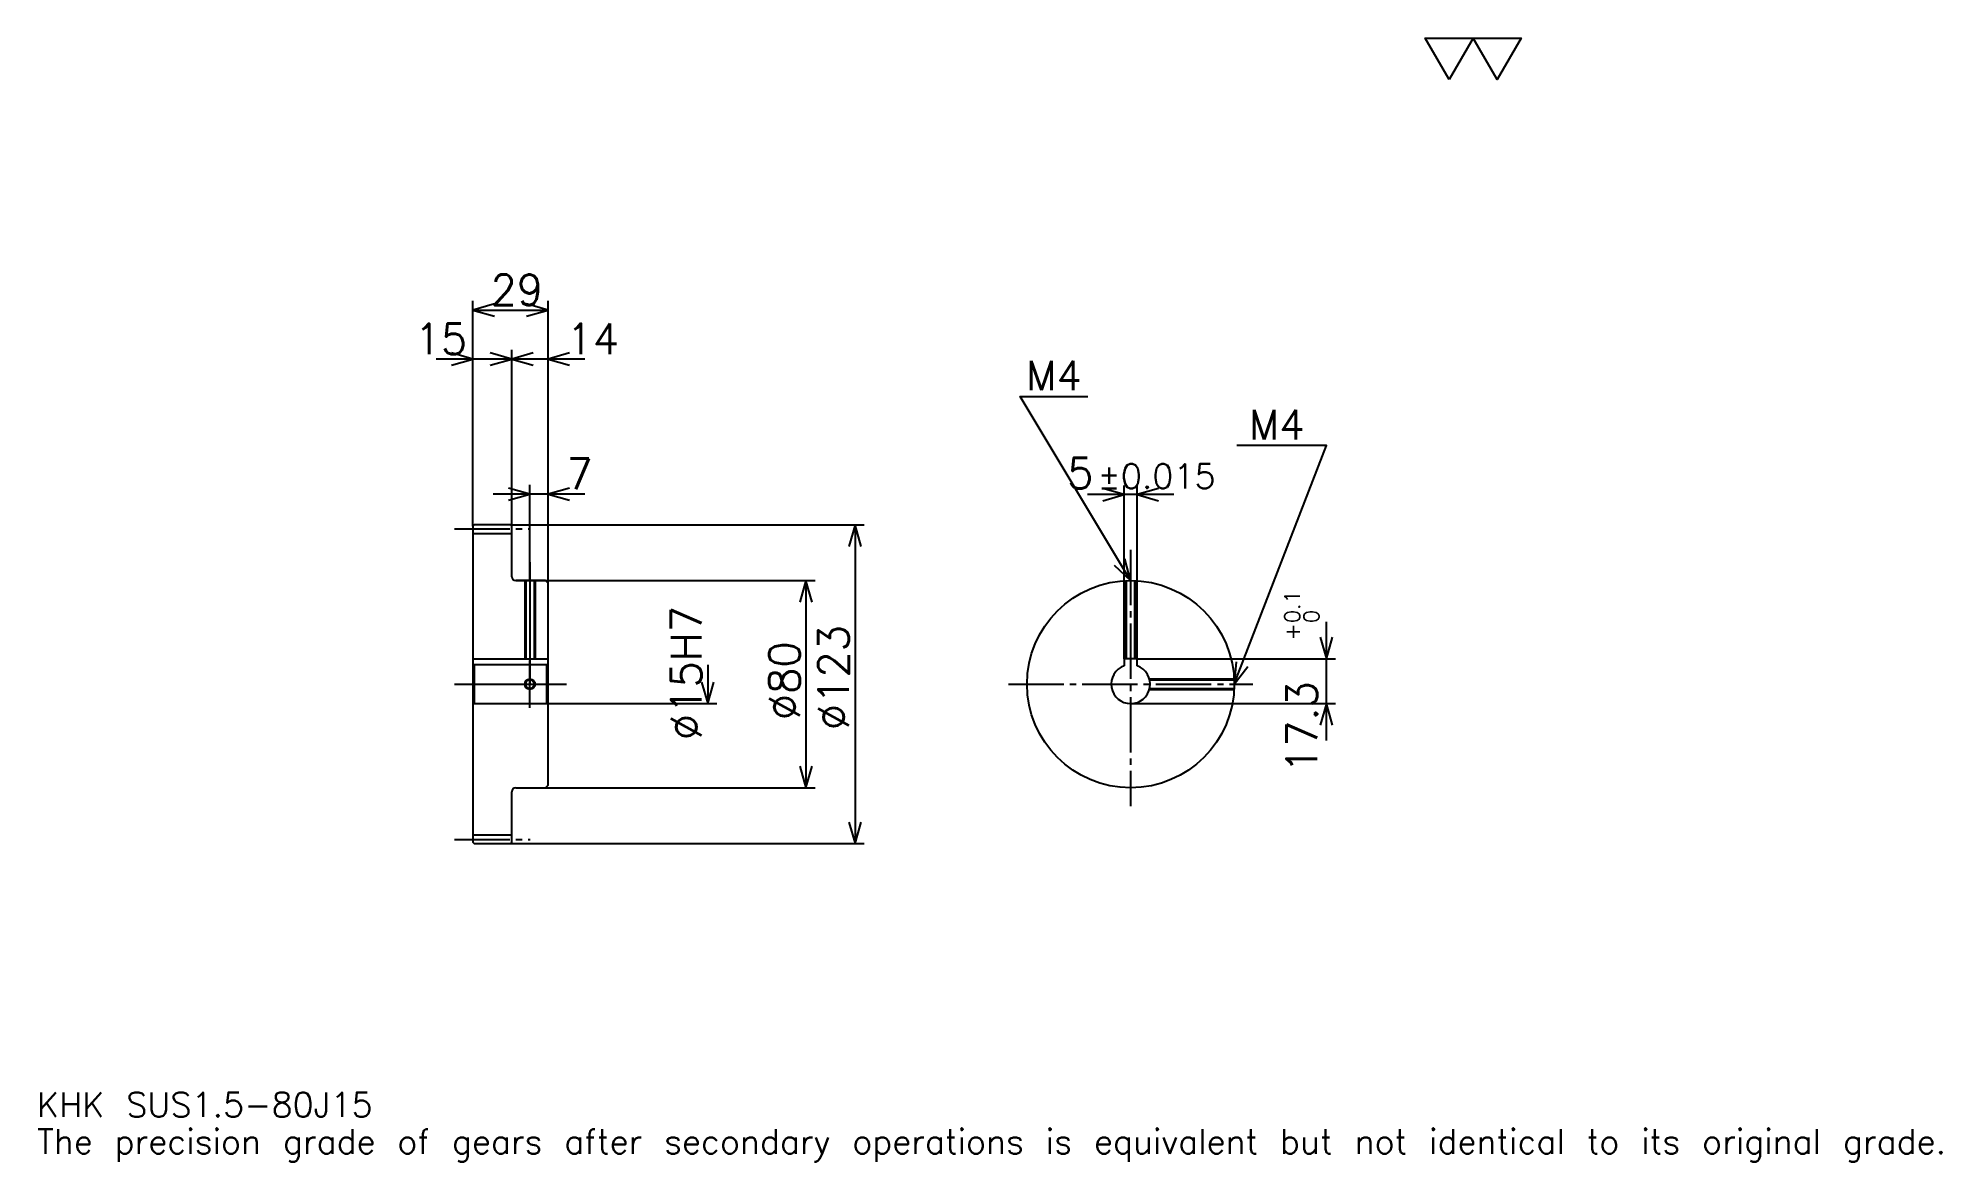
# Model space of a CAD drawing. Extents: x 24 to 759, y 9 to 443.
import ezdxf

# ---------------------------------------------------------------- set-up
doc = ezdxf.new("R2010")
doc.units = 0
doc.linetypes.add('DASHDOT', pattern=[28.434782, 21.326087, -2.369565, 2.369565, -2.369565])
doc.layers.get('0').update_dxf_attribs({"linetype": 'CONTINUOUS'})
doc.layers.add('DASHDOT', color=6, linetype='DASHDOT')
doc.styles.add('KANJI', font='TXT', dxfattribs={"bigfont": 'BIGFONT'})

msp = doc.modelspace()

# ---------------------------------------------------------------- linework, layer by layer
at = {"color": 5}
for p, q in [((191.934784, 254.619568), (191.934784, 341.108704)), ((220.934784, 254.619568), (220.934784, 341.108704)), ((191.934784, 337.554352), (220.934784, 337.554352)), ((221.152176, 318.597839), (177.717392, 318.597839)), ((235.152176, 318.597839), (192.717392, 318.597839)), ((206.934784, 254.619568), (206.934784, 322.152161)), ((235.152176, 266.467407), (199.717392, 266.467407)), ((213.934784, 254.619568), (213.934784, 270.021729)), ((462.478241, 266.293488), (429.043457, 266.293488)), ((443.260864, 202.919571), (443.260864, 269.847839)), ((448.260864, 202.919571), (448.260864, 269.847839)), ((191.934784, 254.119568), (191.934784, 254.619568)), ((206.434784, 254.619568), (220.934784, 254.619568)), ((206.934784, 254.119568), (206.934784, 254.619568)), ((213.934784, 233.119568), (213.934784, 254.619568)), ((213.934784, 233.119568), (213.934784, 254.619568)), ((220.934784, 254.619568), (342.967407, 254.619568)), ((220.934784, 232.119568), (220.934784, 254.619568)), ((339.413055, 254.619568), (339.413055, 131.619568)), ((208.434784, 233.119568), (220.934784, 233.119568)), ((220.934784, 233.119568), (324.010864, 233.119568)), ((320.456512, 233.119568), (320.456512, 153.119568)), ((521.304321, 171.402176), (521.304321, 217.136963)), ((282.543488, 200.619568), (282.543488, 185.619568)), ((448.260864, 202.919571), (524.858704, 202.919571)), ((220.934784, 185.619568), (286.097839, 185.619568)), ((445.760864, 185.619568), (524.858704, 185.619568)), ((208.434784, 153.119568), (220.934784, 153.119568)), ((220.934784, 153.119568), (324.010864, 153.119568)), ((206.434784, 131.619568), (220.934784, 131.619568)), ((220.934784, 131.619568), (342.967407, 131.619568))]:
    msp.add_line(p, q, dxfattribs=at)
at = {"color": 4}
for p, q in [((191.934784, 251.244568), (206.934784, 251.244568)), ((191.934784, 202.919571), (220.934784, 202.919571)), ((192.434784, 200.619568), (192.434784, 185.619568)), ((220.434784, 200.619568), (220.934784, 201.119568)), ((220.434784, 185.619568), (220.934784, 185.119568)), ((191.934784, 134.994568), (206.934784, 134.994568))]:
    msp.add_line(p, q, dxfattribs=at)
at = {"color": 7}
msp.add_lwpolyline([(568.695679, 426.521729), (559.454346, 442.539978), (596.419617, 442.539978), (587.178284, 426.521729), (577.937012, 442.539978), (568.695679, 426.521729)], dxfattribs=at)
at = {"color": 5}
for points in [[(200.228256, 339.92392), (191.934784, 337.554352), (200.228256, 335.184784)], [(212.641312, 335.184784), (220.934784, 337.554352), (212.641312, 339.92392)], [(183.641312, 316.228271), (191.934784, 318.597839), (183.641312, 320.967407)], [(198.641312, 316.228271), (206.934784, 318.597839), (198.641312, 320.967407)], [(215.228256, 320.967407), (206.934784, 318.597839), (215.228256, 316.228271)], [(229.228271, 320.967407), (220.934784, 318.597839), (229.228271, 316.228271)], [(445.760864, 233.119568), (403.108704, 304.206543), (429.17392, 304.206543)], [(485.760864, 193.119568), (521.304321, 285.25), (486.708679, 285.25)], [(205.641312, 264.097839), (213.934784, 266.467407), (205.641312, 268.836975)], [(229.228271, 268.836975), (220.934784, 266.467407), (229.228271, 264.097839)], [(434.967407, 263.92392), (443.260864, 266.293488), (434.967407, 268.663055)], [(456.554352, 268.663055), (448.260864, 266.293488), (456.554352, 263.92392)], [(341.782623, 246.32608), (339.413055, 254.619568), (337.043488, 246.32608)], [(439.462036, 239.012039), (445.760864, 233.119568), (443.525787, 241.450302)], [(322.82608, 224.826096), (320.456512, 233.119568), (318.086945, 224.826096)], [(518.934814, 211.213043), (521.304321, 202.919571), (523.67395, 211.213043)], [(486.535248, 201.710083), (485.760864, 193.119568), (490.956757, 200.004288)], [(280.17392, 193.91304), (282.543488, 185.619568), (284.913055, 193.91304)], [(523.67395, 177.326096), (521.304321, 185.619568), (518.934814, 177.326096)], [(318.086945, 161.41304), (320.456512, 153.119568), (322.82608, 161.41304)], [(337.043488, 139.913055), (339.413055, 131.619568), (341.782623, 139.913055)]]:
    msp.add_lwpolyline(points, dxfattribs=at)
at = {"color": 4}
for points in [[(206.934784, 234.619568), (206.934784, 254.119568), (206.434784, 254.619568), (192.434784, 254.619568), (191.934784, 254.119568), (191.934784, 185.119568)], [(208.434784, 153.119568), (219.934784, 153.119568), (220.934784, 154.119568), (220.934784, 232.119568), (219.934784, 233.119568), (208.434784, 233.119568)], [(211.934784, 233.119568), (211.934784, 202.919571)], [(212.314789, 233.119568), (212.314789, 202.919571)], [(215.554779, 233.119568), (215.554779, 202.919571)], [(215.934784, 233.119568), (215.934784, 202.919571)], [(443.760864, 202.919571), (443.760864, 233.069534)], [(444.140869, 202.919571), (444.140869, 233.086746)], [(447.380859, 202.919571), (447.380859, 233.086746)], [(447.760864, 202.919571), (447.760864, 233.069534)], [(191.934784, 185.119568), (192.434784, 185.619568), (220.434784, 185.619568), (220.434784, 200.619568), (192.434784, 200.619568), (191.934784, 201.119568)], [(448.260864, 200.190643), (448.260864, 202.919571), (443.260864, 202.919571), (443.260864, 200.190643)], [(452.989288, 195.119568), (485.710846, 195.119568)], [(452.989288, 191.119568), (485.710846, 191.119568)], [(453.083801, 194.739563), (485.728058, 194.739563)], [(453.083801, 191.499573), (485.728058, 191.499573)], [(191.934784, 185.119568), (191.934784, 132.119568), (192.434784, 131.619568), (206.434784, 131.619568), (206.934784, 132.119568), (206.934784, 151.619568)]]:
    msp.add_lwpolyline(points, dxfattribs=at)
for centre, radius in [((445.760864, 193.119568), 40), ((213.934784, 193.119568), 1.62)]:
    msp.add_circle(centre, radius, dxfattribs=at)
at = {"color": 7}
msp.add_circle((213.934784, 193.119568), 2, dxfattribs=at)
at = {"color": 4}
for centre, radius, start, end in [((208.434784, 234.619568), 1.5, 180, 270), ((445.760864, 193.119568), 7.5, 109.471220943, 70.528779057), ((208.434784, 151.619568), 1.5, 90, 180)]:
    msp.add_arc(centre, radius, start, end, dxfattribs=at)
at = {"layer": 'DASHDOT', "color": 7}
for p, q in [((184.826096, 253.119568), (214.043488, 253.119568)), ((445.760864, 244.967392), (445.760864, 146.010864)), ((213.934784, 233.119568), (213.934784, 193.119568)), ((184.826096, 193.119568), (228.043488, 193.119568)), ((398.652161, 193.119568), (492.869568, 193.119568)), ((184.826096, 133.119568), (214.043488, 133.119568))]:
    msp.add_line(p, q, dxfattribs=at)
for points in [[(213.934784, 240.228271), (213.934784, 195.810867)], [(213.934784, 184.010864), (213.934784, 202.228271)], [(204.82608, 193.119568), (223.043488, 193.119568)]]:
    msp.add_lwpolyline(points, dxfattribs=at)

# ---------------------------------------------------------------- texts
at = {"color": 7, "style": 'KANJI'}
for s, height, p in [('29', 11.847826, (198.733704, 339.450012)), ('15', 11.847826, (169.42392, 320.493469)), ('14', 11.847826, (228.043488, 320.493469)), ('M4', 11.373913, (405.478271, 306.57608)), ('M4', 11.373913, (491.447815, 287.619568)), ('7', 11.847826, (228.043488, 268.363037)), ('5', 11.847826, (421.304626, 268.663055)), ('%%p0.015', 9.478261, (433.032501, 268.663055)), ('KHK SUS1.5-80J15', 9.478261, (23.695652, 26.065218)), ('The precision grade of gears after secondary operations is equivalent but not identical to its original grade.', 9.478261, (23.695652, 11.847826))]:
    msp.add_text(s, height=height, dxfattribs=at).set_placement(p)
for s, height, p in [('%%c15H7', 11.847826, (280.17392, 171.497284)), ('0.1', 5.923913, (511.115234, 216.674042)), ('0', 5.923913, (518.460876, 216.674042)), ('%%c123', 11.847826, (337.043488, 175.347839)), ('+', 5.923913, (511.115234, 210.039246)), ('%%c80', 11.847826, (318.086945, 179.198364)), ('17.3', 11.847826, (517.75, 158.757172))]:
    msp.add_text(s, height=height, rotation=90, dxfattribs=at).set_placement(p)

doc.saveas('drawing.dxf')
